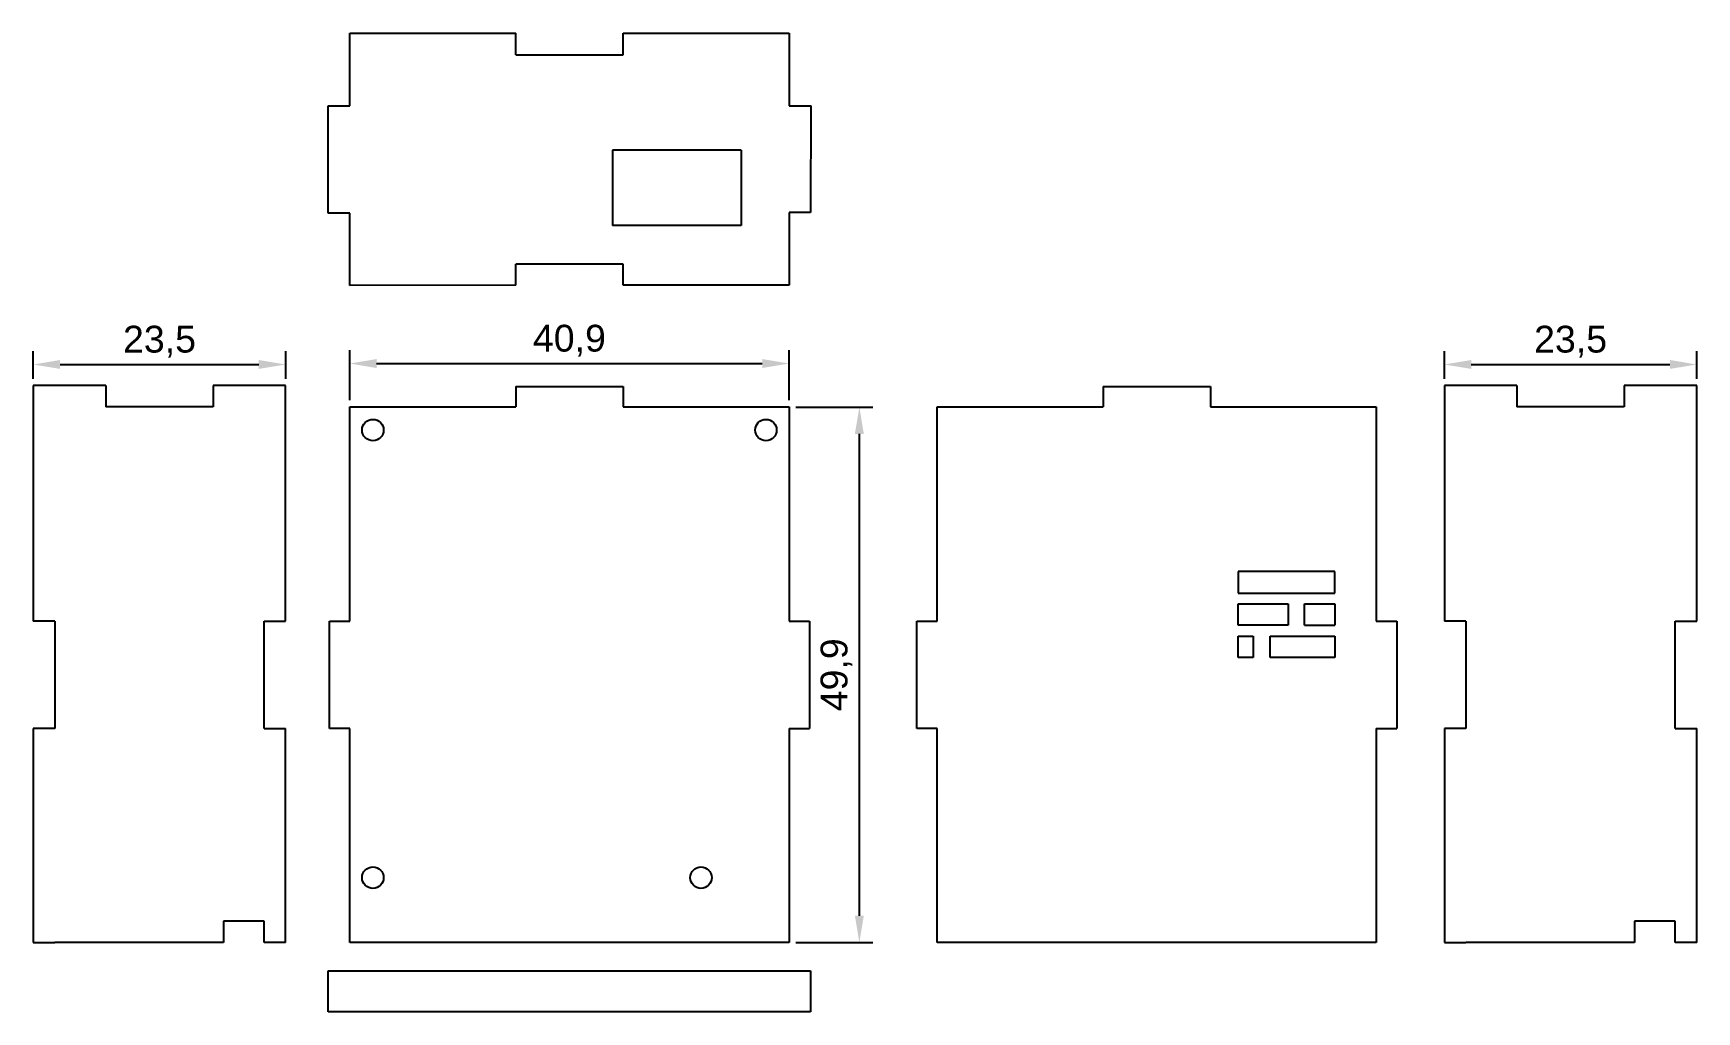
# Model space of a CAD drawing. Header units: millimetres. Extents: x 1833 to 1988, y 1755 to 1846.
import ezdxf

# ---------------------------------------------------------------- set-up
doc = ezdxf.new("R2010")
doc.units = ezdxf.units.MM
doc.styles.get("Standard").update_dxf_attribs({"font": 'arial.ttf'})
doc.dimstyles.new('ISO-25', dxfattribs={"dimtxt": 2.5, "dimasz": 2.5, "dimexe": 1.25, "dimexo": 0.625, "dimtad": 1, "dimtxsty": 'Standard', "dimcen": 2.5, "dimadec": 0, "dimazin": 0, "dimtfac": 1, "dimtmove": 0, "dimatfit": 3, "dimfxl": 0, "dimarcsym": 0})

# ---------------------------------------------------------------- blocks, each defined once
blk = doc.blocks.new('*D2')
at = {"color": 0, "lineweight": -2, "transparency": 16777216}
for p, q in [((1862.25, 1811.81), (1862.25, 1816.48)), ((1903.15, 1811.81), (1903.15, 1816.48)), ((1864.75, 1815.23), (1900.65, 1815.23))]:
    blk.add_line(p, q, dxfattribs=at)
at = {"color": 0, "transparency": 16777216}
for points in [[(1864.75, 1815.65), (1864.75, 1814.81), (1862.25, 1815.23)], [(1900.65, 1815.65), (1900.65, 1814.81), (1903.15, 1815.23)]]:
    blk.add_solid(points, dxfattribs=at)
at = {"layer": 'Defpoints', "color": 0, "transparency": 16777216}
for p in [(1903.15, 1815.23), (1862.25, 1811.18), (1903.15, 1811.18)]:
    blk.add_point(p, dxfattribs=at)
at = {"color": 0, "transparency": 16777216, "insert": (1882.7, 1817.36), "char_height": 2.5, "attachment_point": 5}
blk.add_mtext('40,9', dxfattribs=at)
blk = doc.blocks.new('*D3')
at = {"color": 0, "lineweight": -2, "transparency": 16777216}
for p, q in [((1903.77, 1811.18), (1910.95, 1811.18)), ((1909.7, 1763.78), (1909.7, 1808.68)), ((1903.77, 1761.28), (1910.95, 1761.28))]:
    blk.add_line(p, q, dxfattribs=at)
at = {"color": 0, "transparency": 16777216}
for points in [[(1909.28, 1808.68), (1910.11, 1808.68), (1909.7, 1811.18)], [(1909.28, 1763.78), (1910.11, 1763.78), (1909.7, 1761.28)]]:
    blk.add_solid(points, dxfattribs=at)
at = {"layer": 'Defpoints', "color": 0, "transparency": 16777216}
for p in [(1903.15, 1811.18), (1909.7, 1811.18), (1903.15, 1761.28)]:
    blk.add_point(p, dxfattribs=at)
at = {"color": 0, "transparency": 16777216, "insert": (1907.57, 1786.23), "char_height": 2.5, "attachment_point": 5, "rotation": 90}
blk.add_mtext('49,9', dxfattribs=at)
blk = doc.blocks.new('*D4')
at = {"color": 0, "lineweight": -2, "transparency": 16777216}
for p, q in [((1832.78, 1813.81), (1832.78, 1816.39)), ((1856.28, 1813.81), (1856.28, 1816.39)), ((1835.28, 1815.14), (1853.78, 1815.14))]:
    blk.add_line(p, q, dxfattribs=at)
at = {"color": 0, "transparency": 16777216}
for points in [[(1835.28, 1815.56), (1835.28, 1814.73), (1832.78, 1815.14)], [(1853.78, 1815.56), (1853.78, 1814.73), (1856.28, 1815.14)]]:
    blk.add_solid(points, dxfattribs=at)
at = {"layer": 'Defpoints', "color": 0, "transparency": 16777216}
for p in [(1856.28, 1815.14), (1832.78, 1813.18), (1856.28, 1813.18)]:
    blk.add_point(p, dxfattribs=at)
at = {"color": 0, "transparency": 16777216, "insert": (1844.53, 1817.27), "char_height": 2.5, "attachment_point": 5}
blk.add_mtext('23,5', dxfattribs=at)
blk = doc.blocks.new('*D15')
at = {"color": 0, "lineweight": -2, "transparency": 16777216}
for p, q in [((1964.17, 1813.81), (1964.17, 1816.39)), ((1987.67, 1813.81), (1987.67, 1816.39)), ((1966.67, 1815.14), (1985.17, 1815.14))]:
    blk.add_line(p, q, dxfattribs=at)
at = {"color": 0, "transparency": 16777216}
for points in [[(1966.67, 1815.56), (1966.67, 1814.73), (1964.17, 1815.14)], [(1985.17, 1815.56), (1985.17, 1814.73), (1987.67, 1815.14)]]:
    blk.add_solid(points, dxfattribs=at)
at = {"layer": 'Defpoints', "color": 0, "transparency": 16777216}
for p in [(1987.67, 1815.14), (1964.17, 1813.18), (1987.67, 1813.18)]:
    blk.add_point(p, dxfattribs=at)
at = {"color": 0, "transparency": 16777216, "insert": (1975.92, 1817.27), "char_height": 2.5, "attachment_point": 5}
blk.add_mtext('23,5', dxfattribs=at)

msp = doc.modelspace()

# ---------------------------------------------------------------- linework, layer by layer
for p, q in [((1862.247, 1846.004), (1877.697, 1846.004)), ((1877.697, 1844.004), (1877.697, 1846.004)), ((1887.697, 1844.004), (1887.697, 1846.004)), ((1887.697, 1846.004), (1903.147, 1846.004)), ((1860.247, 1829.252), (1860.247, 1839.254)), ((1860.247, 1839.254), (1862.247, 1839.254)), ((1903.147, 1839.254), (1905.208, 1839.254)), ((1905.19, 1839.254), (1905.14, 1829.297)), ((1862.247, 1829.254), (1860.24, 1829.252)), ((1905.14, 1829.297), (1903.147, 1829.295)), ((1877.697, 1822.519), (1877.697, 1824.504)), ((1887.697, 1822.529), (1887.697, 1824.504)), ((1877.697, 1822.519), (1862.247, 1822.504)), ((1903.147, 1822.545), (1887.697, 1822.529)), ((1832.778, 1813.181), (1832.778, 1791.231)), ((1839.528, 1813.181), (1832.778, 1813.181)), ((1839.528, 1813.181), (1839.528, 1811.181)), ((1856.278, 1813.181), (1849.528, 1813.181)), ((1849.528, 1813.181), (1849.528, 1811.181)), ((1856.278, 1791.231), (1856.278, 1813.181)), ((1877.697, 1813.081), (1887.697, 1813.081)), ((1877.697, 1813.081), (1877.697, 1811.181)), ((1887.697, 1813.081), (1887.697, 1811.181)), ((1932.384, 1813.081), (1942.384, 1813.081)), ((1932.384, 1813.081), (1932.384, 1811.181)), ((1942.384, 1813.081), (1942.384, 1811.181)), ((1970.917, 1813.181), (1964.167, 1813.181)), ((1964.167, 1813.181), (1964.167, 1791.231)), ((1970.917, 1813.181), (1970.917, 1811.181)), ((1987.667, 1813.181), (1980.917, 1813.181)), ((1980.917, 1813.181), (1980.917, 1811.181)), ((1987.667, 1791.231), (1987.667, 1813.181)), ((1953.984, 1795.843), (1944.984, 1795.843)), ((1944.984, 1795.843), (1944.984, 1793.843)), ((1953.984, 1793.843), (1953.984, 1795.843)), ((1944.984, 1793.843), (1953.984, 1793.843)), ((1944.984, 1790.843), (1944.984, 1792.843)), ((1944.984, 1792.843), (1949.629, 1792.843)), ((1949.629, 1792.843), (1949.629, 1790.843)), ((1951.149, 1790.843), (1951.149, 1792.843)), ((1951.149, 1792.843), (1953.984, 1792.843)), ((1953.984, 1792.843), (1953.984, 1790.843)), ((1834.778, 1791.231), (1832.778, 1791.231)), ((1854.278, 1791.231), (1856.278, 1791.231)), ((1860.347, 1781.231), (1860.347, 1791.231)), ((1860.347, 1791.231), (1862.247, 1791.231)), ((1903.147, 1791.231), (1905.047, 1791.231)), ((1905.047, 1791.231), (1905.047, 1781.231)), ((1915.034, 1781.231), (1915.034, 1791.231)), ((1915.034, 1791.231), (1916.934, 1791.231)), ((1949.629, 1790.843), (1944.984, 1790.843)), ((1951.149, 1790.843), (1953.984, 1790.843)), ((1957.834, 1791.231), (1959.734, 1791.231)), ((1959.734, 1791.231), (1959.734, 1781.231)), ((1966.167, 1791.231), (1964.167, 1791.231)), ((1985.667, 1791.231), (1987.667, 1791.231)), ((1944.984, 1787.843), (1944.984, 1789.843)), ((1944.984, 1789.843), (1946.379, 1789.843)), ((1946.379, 1789.843), (1946.379, 1787.843)), ((1947.956, 1787.843), (1947.956, 1789.843)), ((1947.956, 1789.843), (1953.984, 1789.843)), ((1953.984, 1789.843), (1953.984, 1787.843)), ((1946.379, 1787.843), (1944.984, 1787.843)), ((1953.984, 1787.843), (1947.956, 1787.843)), ((1834.778, 1781.231), (1832.778, 1781.231)), ((1832.778, 1781.231), (1832.778, 1761.281)), ((1854.278, 1781.231), (1856.278, 1781.231)), ((1856.278, 1761.281), (1856.278, 1781.231)), ((1862.247, 1781.231), (1860.347, 1781.231)), ((1903.147, 1781.231), (1905.047, 1781.231)), ((1916.934, 1781.231), (1915.034, 1781.231)), ((1957.834, 1781.231), (1959.734, 1781.231)), ((1964.167, 1781.231), (1964.167, 1761.281)), ((1966.167, 1781.231), (1964.167, 1781.231)), ((1985.667, 1781.231), (1987.667, 1781.231)), ((1987.667, 1761.281), (1987.667, 1781.231)), ((1854.278, 1763.281), (1850.478, 1763.281)), ((1850.478, 1763.281), (1850.478, 1761.281)), ((1854.278, 1761.281), (1854.278, 1763.281)), ((1985.667, 1763.281), (1981.867, 1763.281)), ((1981.867, 1763.281), (1981.867, 1761.281)), ((1985.667, 1761.281), (1985.667, 1763.281)), ((1832.778, 1761.281), (1834.778, 1761.281)), ((1856.278, 1761.281), (1854.278, 1761.281)), ((1964.167, 1761.281), (1966.167, 1761.281)), ((1987.667, 1761.281), (1985.667, 1761.281)), ((1860.247, 1758.635), (1905.147, 1758.635)), ((1860.247, 1754.835), (1860.247, 1758.635)), ((1905.147, 1758.635), (1905.147, 1754.835)), ((1905.147, 1754.835), (1860.247, 1754.835))]:
    msp.add_line(p, q)
at = {"color": 1}
for p, q in [((1862.247, 1839.254), (1862.247, 1846.004)), ((1903.147, 1846.004), (1903.147, 1839.254)), ((1877.697, 1844.004), (1887.697, 1844.004)), ((1898.697, 1835.104), (1886.697, 1835.104)), ((1886.697, 1835.104), (1886.697, 1828.104)), ((1898.697, 1835.104), (1898.697, 1828.104)), ((1862.247, 1822.504), (1862.247, 1829.254)), ((1903.147, 1829.295), (1903.147, 1822.545)), ((1898.697, 1828.104), (1886.697, 1828.104)), ((1887.697, 1824.504), (1877.697, 1824.504)), ((1849.528, 1811.181), (1839.528, 1811.181)), ((1862.247, 1811.181), (1877.697, 1811.181)), ((1862.247, 1791.231), (1862.247, 1811.181)), ((1887.697, 1811.181), (1903.147, 1811.181)), ((1903.147, 1811.181), (1903.147, 1791.231)), ((1916.934, 1811.181), (1932.384, 1811.181)), ((1916.934, 1791.231), (1916.934, 1811.181)), ((1942.384, 1811.181), (1957.834, 1811.181)), ((1957.834, 1811.181), (1957.834, 1791.231)), ((1980.917, 1811.181), (1970.917, 1811.181)), ((1834.778, 1791.231), (1834.778, 1781.231)), ((1854.278, 1781.231), (1854.278, 1791.231)), ((1966.167, 1791.231), (1966.167, 1781.231)), ((1985.667, 1781.231), (1985.667, 1791.231)), ((1862.247, 1761.281), (1862.247, 1781.231)), ((1903.147, 1781.231), (1903.147, 1761.281)), ((1916.934, 1761.281), (1916.934, 1781.231)), ((1957.834, 1781.231), (1957.834, 1761.281)), ((1850.478, 1761.281), (1834.778, 1761.281)), ((1903.147, 1761.281), (1862.247, 1761.281)), ((1957.834, 1761.281), (1916.934, 1761.281)), ((1981.867, 1761.281), (1966.167, 1761.281))]:
    msp.add_line(p, q, dxfattribs=at)
for centre in [(1864.397, 1809.031), (1900.997, 1809.031), (1864.397, 1767.331), (1894.947, 1767.331)]:
    msp.add_circle(centre, 1)

# ---------------------------------------------------------------- dimensions: what is measured, and where the dimension line sits
for base, p1, p2, picture, middle in [((1856.278, 1815.143), (1832.778, 1813.181), (1856.278, 1813.181), '*D4', (1844.528, 1817.27)), ((1987.667, 1815.143), (1964.167, 1813.181), (1987.667, 1813.181), '*D15', (1975.917, 1817.27))]:
    dim = msp.add_linear_dim(base=base, p1=p1, p2=p2, dimstyle='ISO-25')
    dim.commit()
    dim.dimension.update_dxf_attribs({"geometry": picture, "text_midpoint": middle})
dim = msp.add_linear_dim(base=(1903.147, 1815.229), p1=(1862.247, 1811.181), p2=(1903.147, 1811.181), dimstyle='ISO-25')
dim.commit()
dim.dimension.update_dxf_attribs({"geometry": '*D2', "text_midpoint": (1882.697, 1815.229), "dimtype": 160})
dim = msp.add_linear_dim(base=(1909.698, 1811.181), p1=(1903.147, 1761.281), p2=(1903.147, 1811.181), angle=90, dimstyle='ISO-25')
dim.commit()
dim.dimension.update_dxf_attribs({"geometry": '*D3', "text_midpoint": (1909.698, 1786.231), "dimtype": 160})

doc.saveas('drawing.dxf')
